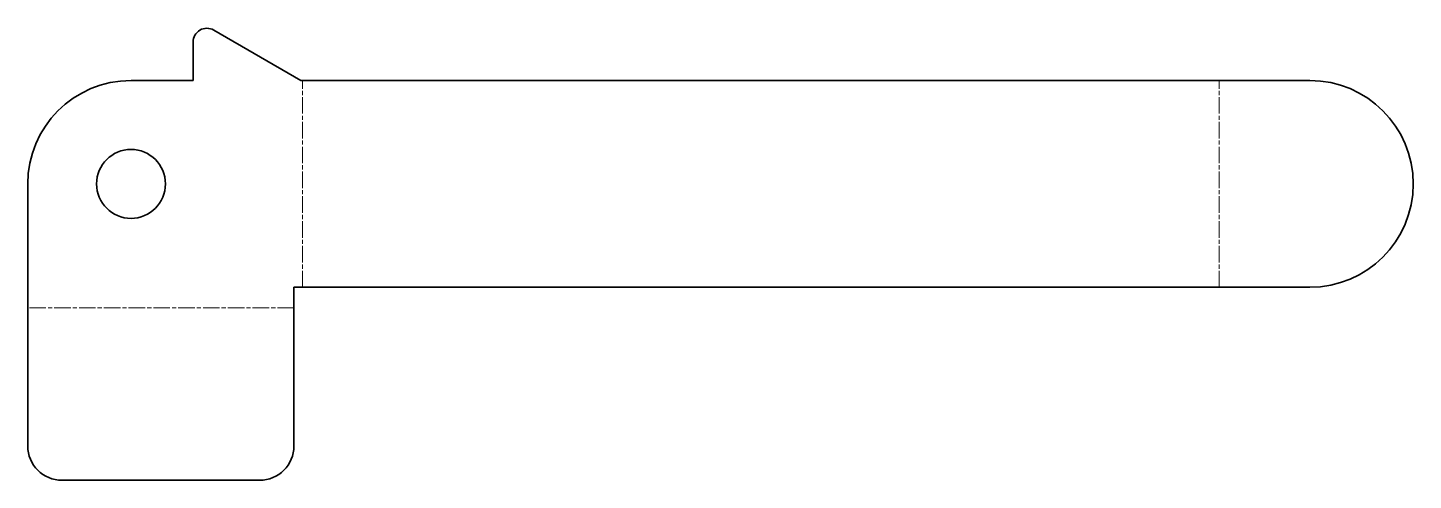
# Model space of a CAD drawing. Header units: inches. Extents: x 0 to 201, y 0 to 66.
import ezdxf

# ---------------------------------------------------------------- set-up
doc = ezdxf.new("R2010")
doc.units = ezdxf.units.IN
doc.header["$MEASUREMENT"] = 0
doc.linetypes.add('Chain', pattern=[13.68, 9.12, -1.14, 2.28, -1.14])
doc.layers.add('SIMUMAK Bend Centerline (ISO)', color=7, linetype='Chain', lineweight=9)
doc.layers.add('SIMUMAK Visible (ISO)', color=7, linetype='Continuous', lineweight=35)

# ---------------------------------------------------------------- blocks, each defined once
blk = doc.blocks.new('PDC-01-PATA-01_Sheet_2_PDC-01-PATA-01 (desplegada)')
at = {"layer": 'SIMUMAK Bend Centerline (ISO)', "ltscale": 0.263158}
for p, q in [((-60.67, -4.79), (-60.67, 25.21)), ((72.4, -4.79), (72.4, 25.21)), ((-61.92, -7.79), (-100.57, -7.79))]:
    blk.add_line(p, q, dxfattribs=at)
at = {"layer": 'SIMUMAK Visible (ISO)'}
for p, q in [((-73.57, 32.52), (-60.92, 25.21)), ((-76.57, 25.21), (-76.57, 30.79)), ((-85.57, 25.21), (-76.57, 25.21)), ((-60.92, 25.21), (85.57, 25.21)), ((-100.57, -27.79), (-100.57, 10.21)), ((-61.92, -4.79), (85.57, -4.79)), ((-61.92, -4.79), (-61.92, -27.79)), ((-66.92, -32.79), (-95.57, -32.79))]:
    blk.add_line(p, q, dxfattribs=at)
blk.add_circle((-85.57, 10.21), 5, dxfattribs=at)
at = {"layer": 'SIMUMAK Visible (ISO)', "extrusion": (0, 0, -1)}
for centre, radius, start, end in [((74.57, 30.79), 2, 360, 120), ((85.57, 10.21), 15, 360, 90), ((-85.57, 10.21), 15, 90, 270), ((95.57, -27.79), 5, 270, 360), ((66.92, -27.79), 5, 180, 270)]:
    blk.add_arc(centre, radius, start, end, dxfattribs=at)

msp = doc.modelspace()

# ---------------------------------------------------------------- block references
msp.add_blockref('PDC-01-PATA-01_Sheet_2_PDC-01-PATA-01 (desplegada)', (100.57, 32.79))

doc.saveas('drawing.dxf')
